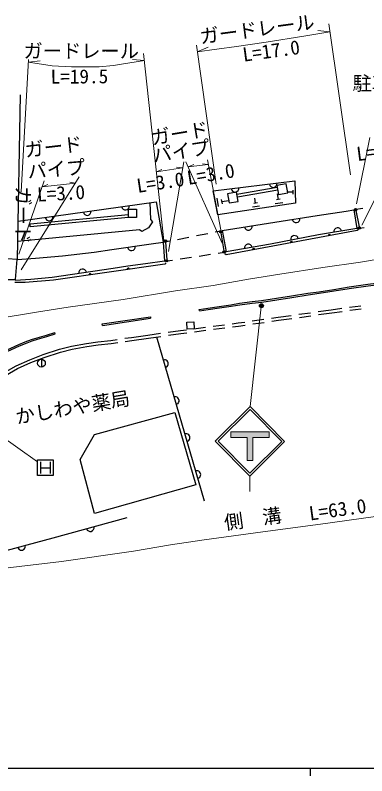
# Model space of a CAD drawing. Units: millimetres, scale not verified. Extents: x 40000 to 680000, y 20000 to 380000.
# Drawn here: x 129707 to 175339, y 204000 to 302693 of the extents above; entities that cross this region are included whole.
import ezdxf
from ezdxf.enums import TextEntityAlignment as Align

# ---------------------------------------------------------------- set-up
doc = ezdxf.new("R2010")
doc.units = ezdxf.units.MM
doc.header["$LTSCALE"] = 1000
doc.header["$PDMODE"] = 32
doc.header["$PDSIZE"] = 500
doc.linetypes.add('CHAIN', pattern=[18.5, 12, -1.5, 3.5, -1.5])
for name, color, linetype, lineweight in [('M-BGD', 7, 'Continuous', 25), ('M-BMK', 2, 'CHAIN', 13), ('M-STR-HTXT', 7, 'Continuous', 13), ('M-STR-STR1', 1, 'Continuous', 25), ('M-TTL-BAND', 7, 'Continuous', 25)]:
    doc.layers.add(name, color=color, linetype=linetype, lineweight=lineweight)
doc.layers.add('M-BMK-HTXT', color=7, linetype='Continuous')
doc.styles.add('ＭＳ ゴシック', font='')
doc.styles.get('ＭＳ ゴシック').set_extended_font_data('MS Gothic')

msp = doc.modelspace()

# ---------------------------------------------------------------- hatches: boundary and pattern name
at = {"layer": 'M-STR-HTXT'}
msp.add_hatch(color=256, dxfattribs=at).paths.add_polyline_path([(157679, 248652), (162679, 248645), (162678, 247895), (160553, 247898), (160549, 244898), (159799, 244899), (159803, 247899), (157678, 247902)])

# ---------------------------------------------------------------- linework, layer by layer
at = {"layer": 'M-BGD'}
for p, q in [((130365, 292356), (129966, 270974)), ((155416, 279903), (166017, 281200)), ((163716, 280331), (158493, 279432)), ((163775, 279986), (158553, 279087)), ((163862, 278768), (163753, 279503)), ((165752, 279740), (165088, 279724)), ((165746, 280006), (165759, 279474)), ((130108, 275949), (147991, 278491)), ((147991, 278491), (148920, 273236)), ((156110, 277861), (155902, 278955)), ((156605, 278239), (156501, 278786)), ((156553, 278512), (157373, 278669)), ((161136, 278327), (160683, 278260)), ((160909, 278294), (160809, 278974)), ((164424, 278351), (163445, 278206)), ((164107, 278805), (163617, 278732)), ((161430, 277907), (160523, 277773)), ((174824, 277618), (173677, 277418)), ((173677, 277418), (174060, 275036)), ((173909, 277332), (174342, 275248)), ((144395, 276782), (131632, 275581)), ((144428, 276433), (131665, 275232)), ((131665, 275232), (131632, 275581)), ((153228, 274093), (154699, 274386)), ((155680, 274581), (156556, 274755)), ((156387, 274451), (156774, 272100)), ((156556, 274755), (157071, 271975)), ((174092, 274756), (157069, 271608)), ((174060, 275036), (175015, 275156)), ((174212, 274930), (174092, 274756)), ((148920, 273236), (149795, 273411)), ((150776, 273606), (152247, 273898)), ((148920, 273236), (149104, 270770)), ((149229, 273233), (149367, 270969)), ((153582, 271447), (155065, 271672)), ((156053, 271821), (157071, 271975)), ((157069, 271608), (156895, 271728)), ((149104, 270770), (150121, 270924)), ((149262, 270567), (149135, 270397)), ((151110, 271074), (152593, 271298)), ((153630, 264315), (153598, 264512)), ((170733, 264476), (172089, 264661)), ((173080, 264796), (174566, 264999)), ((173133, 264400), (174619, 264602)), ((141005, 262638), (147258, 263569)), ((147258, 263569), (147287, 263371)), ((163819, 263501), (165543, 263744)), ((166533, 263884), (168019, 264093)), ((166589, 263488), (168074, 263697)), ((169009, 264233), (170733, 264476)), ((169065, 263837), (170788, 264080)), ((170788, 264080), (172142, 264265)), ((141035, 262440), (141005, 262638)), ((141035, 262440), (147287, 263371)), ((155389, 262334), (156876, 262529)), ((157868, 262658), (158625, 262757)), ((158625, 262757), (159490, 262881)), ((160480, 263023), (161964, 263235)), ((160535, 262626), (162020, 262839)), ((162954, 263377), (163819, 263501)), ((163010, 262981), (163875, 263105)), ((163875, 263105), (165599, 263348)), ((149546, 261555), (151161, 261782)), ((151161, 261782), (151918, 261881)), ((152910, 262011), (154397, 262205)), ((152964, 261614), (154451, 261809)), ((155443, 261938), (156930, 262132)), ((157922, 262262), (158679, 262361)), ((158679, 262361), (159545, 262485)), ((134913, 261332), (134856, 261524)), ((142109, 260504), (142955, 260626)), ((143945, 260768), (144792, 260890)), ((144792, 260890), (146941, 261187)), ((144848, 260494), (146996, 260791)), ((146941, 261187), (148556, 261415)), ((146996, 260791), (148610, 261019)), ((154290, 239641), (148076, 260906)), ((149600, 261159), (151214, 261386)), ((151214, 261386), (151972, 261485)), ((135461, 259345), (136998, 259743)), ((136998, 259743), (138958, 260108)), ((137085, 259353), (139021, 259713)), ((138958, 260108), (140416, 260306)), ((139021, 259713), (140467, 259909)), ((140416, 260306), (142109, 260504)), ((140467, 259909), (142160, 260107)), ((142160, 260107), (143009, 260230)), ((143999, 260372), (144848, 260494)), ((131598, 257984), (133328, 258650)), ((133328, 258650), (135461, 259345)), ((133462, 258273), (135574, 258961)), ((135574, 258961), (137085, 259353)), ((129838, 257215), (131598, 257984)), ((130017, 256857), (131750, 257614)), ((131750, 257614), (133462, 258273)), ((133115, 258040), (133115, 257040)), ((128219, 256297), (129838, 257215)), ((128428, 255956), (130017, 256857)), ((132621, 242982), (132621, 244982)), ((132621, 244982), (134621, 244982)), ((134621, 244982), (134621, 242982)), ((132996, 244732), (132996, 243232)), ((132996, 243982), (134246, 243982)), ((134246, 244732), (134246, 243232)), ((134621, 242982), (132621, 242982)), ((134649, 234887), (144251, 237518)), ((126399, 232664), (134649, 234887))]:
    msp.add_line(p, q, dxfattribs=at)
for points in [[(166017, 281200), (166088, 278294), (156007, 276800), (155416, 279903)], [(147196, 278378), (147254, 276192), (147506, 275903), (147008, 275109), (146161, 274621), (145820, 274859), (130006, 273315)], [(156556, 274755), (163394, 275850), (168901, 276706), (172666, 277273), (173677, 277418)], [(174060, 275036), (169069, 274196), (162846, 272995), (157071, 271975)], [(129966, 270974), (132327, 271162), (135826, 271489), (139976, 271962), (142237, 272291), (147333, 273015), (148920, 273236)], [(149104, 270770), (146637, 270449), (144336, 270120), (142433, 269844), (134488, 268676), (131748, 268388), (129713, 268271)], [(149135, 270397), (134688, 268316), (130985, 267997), (129655, 268025)], [(169124, 266813), (171068, 267118), (173037, 267443), (175493, 267777), (177630, 268048), (179218, 268277)], [(169155, 266616), (171099, 266921), (173066, 267245), (175519, 267578), (177657, 267850), (179246, 268079)], [(153598, 264512), (154721, 264694), (156194, 264911), (157695, 265133), (158831, 265309), (160451, 265525), (161668, 265665), (165572, 266273), (167701, 266629), (169124, 266813)], [(153630, 264315), (154752, 264496), (156223, 264713), (157725, 264935), (158859, 265111), (160475, 265327), (161695, 265467), (165604, 266076), (167730, 266431), (169150, 266615)], [(125061, 257140), (125868, 257715), (126676, 258228), (127404, 258662), (128291, 259095), (129152, 259502), (130172, 259979), (130979, 260297), (131840, 260633), (132558, 260844), (133756, 261197), (134856, 261524)], [(125177, 256977), (125980, 257549), (126781, 258058), (127499, 258486), (128378, 258915), (129237, 259321), (130251, 259795), (131052, 260111), (131905, 260443), (132615, 260653), (133813, 261006), (134913, 261332)]]:
    msp.add_lwpolyline(points, dxfattribs=at)
for points in [[(163657, 280594), (163885, 279421), (165099, 279658), (164870, 280830)], [(157270, 279526), (157471, 278341), (158646, 278540), (158445, 279725)], [(145453, 277522), (145459, 276439), (144428, 276433), (144422, 277517)], [(151985, 262863), (152890, 262915), (152941, 262016), (152037, 261964)], [(150422, 251139), (153129, 241743), (139983, 238026), (138124, 245023), (140008, 248274)]]:
    msp.add_lwpolyline(points, close=True, dxfattribs=at)
for centre, radius in [((173879, 277478), 150), ((173879, 277478), 120), ((173879, 277478), 100), ((173879, 277478), 100), ((173879, 277478), 100), ((173879, 277478), 100), ((156363, 274599), 150), ((156363, 274599), 120), ((156363, 274599), 100), ((156363, 274599), 100), ((156363, 274599), 100), ((156363, 274599), 100), ((174372, 275101), 150), ((174372, 275101), 120), ((174372, 275101), 100), ((174372, 275101), 100), ((174372, 275101), 100), ((174372, 275101), 100), ((149220, 273382), 150), ((149220, 273382), 120), ((149220, 273382), 100), ((149220, 273382), 100), ((149220, 273382), 100), ((149220, 273382), 100), ((156798, 271952), 150), ((156798, 271952), 120), ((156798, 271952), 100), ((156798, 271952), 100), ((156798, 271952), 100), ((156798, 271952), 100), ((149376, 270820), 150), ((149376, 270820), 120), ((149376, 270820), 100), ((149376, 270820), 100), ((149376, 270820), 100), ((149376, 270820), 100), ((161663, 264995), 150), ((161663, 264995), 120), ((161663, 264995), 90), ((161663, 264995), 60), ((161663, 264995), 30), ((161663, 264995), 20), ((133115, 257540), 500)]:
    msp.add_circle(centre, radius, dxfattribs=at)
for centre, radius, start, end in [((158235, 280248), 500, 186.97392, 6.97392), ((163198, 280855), 500, 186.97392, 6.97392), ((144000, 277924), 500, 188.08921, 8.08921), ((134099, 276517), 500, 188.08921, 8.08921), ((139049, 277220), 500, 188.08921, 8.08921), ((166148, 276278), 500, 188.84078, 8.84078), ((159975, 275303), 500, 189.09076, 9.09076), ((171564, 274616), 500, 9.55352, 189.55352), ((165958, 273596), 500, 10.92718, 190.92718), ((170497, 274091), 150, 10.47671, 190.47671), ((170497, 274091), 120, 10.47671, 190.47671), ((170497, 274091), 100, 10.47671, 190.47671), ((170497, 274091), 100, 10.47671, 190.47671), ((170497, 274091), 100, 10.47671, 190.47671), ((170497, 274091), 100, 10.47671, 190.47671), ((144785, 272653), 500, 188.08989, 8.08989), ((159958, 272485), 500, 10.01574, 190.01574), ((160664, 272272), 150, 10.47671, 190.47671), ((165581, 273182), 150, 10.47671, 190.47671), ((165581, 273182), 120, 10.47671, 190.47671), ((165581, 273182), 100, 10.47671, 190.47671), ((165581, 273182), 100, 10.47671, 190.47671), ((165581, 273182), 100, 10.47671, 190.47671), ((165581, 273182), 100, 10.47671, 190.47671), ((160664, 272272), 120, 10.47671, 190.47671), ((160664, 272272), 100, 10.47671, 190.47671), ((160664, 272272), 100, 10.47671, 190.47671), ((160664, 272272), 100, 10.47671, 190.47671), ((160664, 272272), 100, 10.47671, 190.47671), ((138461, 269260), 500, 8.35835, 188.35835), ((144386, 269713), 150, 8.19568, 188.19568), ((144386, 269713), 120, 8.19568, 188.19568), ((144386, 269713), 100, 8.19568, 188.19568), ((144386, 269713), 100, 8.19568, 188.19568), ((144386, 269713), 100, 8.19568, 188.19568), ((144386, 269713), 100, 8.19568, 188.19568), ((139437, 269000), 150, 8.19568, 188.19568), ((139437, 269000), 120, 8.19568, 188.19568), ((139437, 269000), 100, 8.19568, 188.19568), ((139437, 269000), 100, 8.19568, 188.19568), ((139437, 269000), 100, 8.19568, 188.19568), ((139437, 269000), 100, 8.19568, 188.19568), ((149079, 257472), 500, 286.28973, 106.28973), ((150482, 252673), 500, 286.28973, 106.28973), ((151884, 247874), 500, 286.28973, 106.28973), ((153287, 243074), 500, 286.28973, 106.28973), ((139450, 236203), 500, 195.32406, 15.32406), ((130524, 233776), 500, 195.07915, 15.07915)]:
    msp.add_arc(centre, radius, start, end, dxfattribs=at)
msp.add_point((161663, 264995), dxfattribs=at)
at = {"layer": 'M-BMK'}
msp.add_lwpolyline([(125369, 262986), (132453, 264151), (136564, 264810), (143708, 265824), (150492, 266918), (155381, 267626), (159978, 268424), (164035, 269083), (169623, 269940), (174532, 270664), (177335, 271118)], dxfattribs=at)
at = {"layer": 'M-STR-HTXT'}
for p, q in [((173236, 281991), (170411, 301557)), ((170546, 300552), (169000, 300688)), ((153244, 298816), (155799, 280790)), ((153327, 297958), (154764, 298547)), ((146370, 297723), (148992, 273453)), ((130494, 279790), (131426, 296946)), ((131412, 296618), (132956, 296774)), ((146468, 296796), (144924, 296961)), ((180773, 287592), (174680, 275456)), ((174014, 278223), (175725, 286841)), ((149584, 272053), (151571, 283688)), ((151870, 283658), (156570, 273127)), ((152149, 283026), (152873, 283303)), ((152149, 283026), (154763, 283301)), ((154763, 283301), (153996, 283421)), ((154652, 283906), (156377, 274860)), ((148038, 282373), (151430, 282887)), ((148038, 282373), (148749, 282683)), ((151430, 282887), (150659, 282972)), ((130490, 269643), (138013, 281717)), ((130182, 271691), (133473, 281203)), ((133202, 280440), (137542, 280912)), ((133202, 280440), (133926, 280720)), ((137542, 280912), (136775, 281030)), ((161646, 264846), (160184, 251900)), ((132590, 244723), (121972, 252340)), ((155678, 247406), (160184, 251900)), ((164678, 247393), (160184, 251900)), ((156031, 247405), (160184, 251546)), ((164325, 247393), (160184, 251546)), ((157679, 248652), (157678, 247902)), ((159803, 247899), (157678, 247902)), ((162679, 248645), (157679, 248652)), ((159803, 247899), (159799, 244899)), ((160553, 247898), (160549, 244898)), ((162678, 247895), (160553, 247898)), ((162679, 248645), (162678, 247895)), ((155678, 247406), (160171, 242899)), ((156031, 247405), (160172, 243252)), ((160172, 242899), (164678, 247393)), ((160172, 243252), (164325, 247393)), ((160549, 244898), (159799, 244899)), ((160171, 242899), (160169, 240899))]:
    msp.add_line(p, q, dxfattribs=at)
for points in [[(153327, 297958), (158422, 298616), (162293, 299195), (167149, 299960), (170546, 300552)], [(131412, 296618), (134483, 296122), (137023, 295985), (140588, 296006), (142450, 296150), (143501, 296335), (146468, 296796)], [(128078, 230888), (130220, 231138), (135714, 231821), (145059, 233138), (149869, 233949), (154239, 234601), (161841, 235668), (169344, 236654), (176455, 237646), (181297, 238322), (185031, 238760)]]:
    msp.add_lwpolyline(points, dxfattribs=at)
at = {"layer": 'M-STR-STR1'}
for p, q in [((129966, 270974), (128702, 271064)), ((129732, 268411), (129966, 270974)), ((128590, 268418), (129732, 268411))]:
    msp.add_line(p, q, dxfattribs=at)
at = {"layer": 'M-TTL-BAND'}
for p, q in [((40000, 205000), (579000, 205000)), ((168000, 205000), (168000, 204000))]:
    msp.add_line(p, q, dxfattribs=at)

# ---------------------------------------------------------------- texts
at = {"layer": 'M-BMK-HTXT', "style": 'ＭＳ ゴシック'}
for s, rotation, p in [('駐車場', 359.918, (173487, 292391)), ('かしわや薬局', 9.601, (130009, 249116))]:
    msp.add_text(s, height=1833, rotation=rotation, dxfattribs=at).set_placement(p, align=Align.BOTTOM_LEFT)
at = {"layer": 'M-STR-HTXT', "style": 'ＭＳ ゴシック'}
for s, rotation, p in [('ガードレール', 7.513, (153853, 298453)), ('ガードレール', 359.918, (130777, 296600)), ('L=17.0', 7.852, (159422, 296115)), ('L=19.5', 0.432, (134310, 293255)), ('ガード', 9.38, (147575, 285316)), ('ガード', 6.628, (131109, 283723)), ('パイプ', 8.755, (147767, 283037)), ('L=2.0', 7.414, (174194, 283211)), ('パイプ', 4.682, (131422, 280959)), ('L=3.0', 9.38, (152251, 280128)), ('L=3.0', 8.664, (145696, 279090)), ('L=3.0', 3.352, (132628, 277951)), ('ガード', 269.918, (129287, 280494)), ('L=63.0', 8.086, (168053, 236573)), ('側\u3000溝', 7.981, (157038, 235376))]:
    msp.add_text(s, height=1833, rotation=rotation, dxfattribs=at).set_placement(p, align=Align.BOTTOM_LEFT)

doc.saveas('drawing.dxf')
